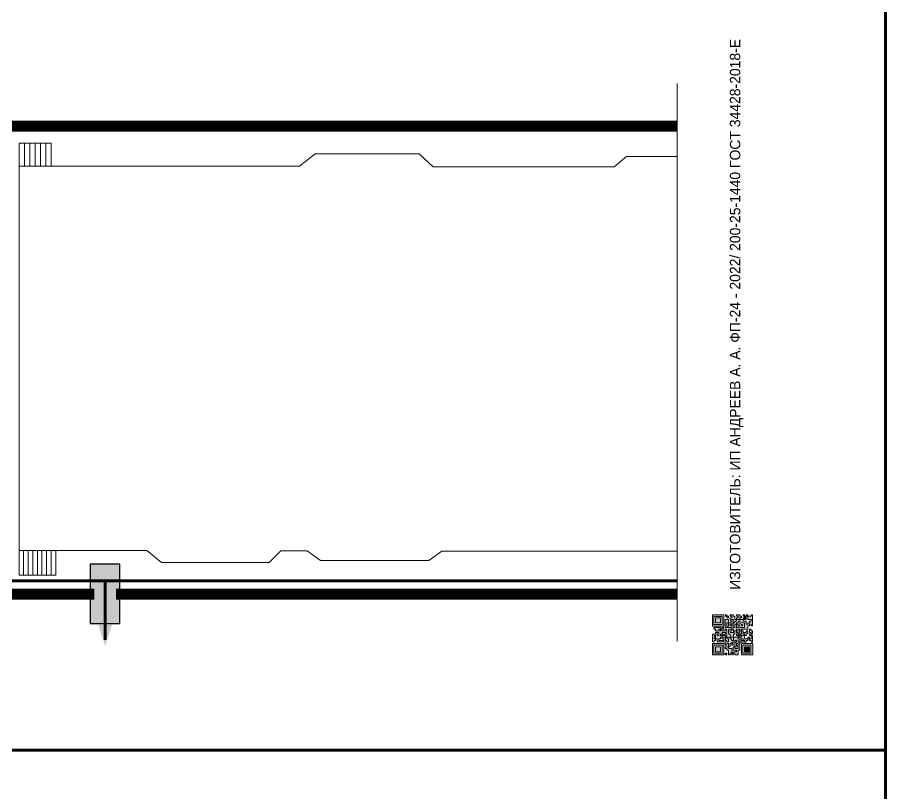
# Model space of a CAD drawing. Header units: millimetres. Extents: x 13114 to 67229, y 22859 to 38520.
# Drawn here: x 21412.1 to 21645.4, y 25845.2 to 26053.9 of the extents above; entities that cross this region are included whole.
import ezdxf

# ---------------------------------------------------------------- set-up
doc = ezdxf.new("R2010")
doc.units = ezdxf.units.MM
doc.layers.add('План_Штампы', color=7, linetype='Continuous')
doc.styles.add('обычный', font='arial.ttf')

# ---------------------------------------------------------------- blocks, each defined once
blk = doc.blocks.new('QR')
at = {"lineweight": 0}
h = blk.add_hatch(color=256, dxfattribs=at)
h.dxf.hatch_style = 1
h.paths.add_polyline_path([(9241.16, 2687.38), (9242.01, 2687.38), (9242.01, 2687.83), (9241.59, 2687.83), (9241.59, 2688.68), (9239.45, 2688.68), (9239.45, 2688.25), (9239.86, 2688.25), (9239.86, 2687.83), (9240.29, 2687.83), (9240.29, 2688.25), (9241.16, 2688.25), (9241.16, 2687.83), (9240.29, 2687.83), (9240.29, 2687.38), (9239.45, 2687.38), (9239.45, 2685.22), (9238.57, 2685.22), (9238.57, 2684.8), (9239.02, 2684.8), (9239.02, 2684.37), (9238.13, 2684.37), (9238.13, 2683.92), (9239.02, 2683.92), (9239.02, 2683.5), (9239.44, 2683.5), (9239.44, 2682.64), (9239.87, 2682.64), (9239.87, 2682.18), (9239.44, 2682.18), (9239.44, 2682.64), (9238.13, 2682.64), (9238.13, 2681.76), (9237.71, 2681.76), (9237.71, 2682.64), (9238.13, 2682.64), (9238.13, 2683.07), (9237.27, 2683.07), (9237.27, 2683.51), (9237.71, 2683.51), (9237.71, 2684.37), (9238.13, 2684.37), (9238.13, 2685.22), (9237.71, 2685.22), (9237.71, 2684.8), (9237.28, 2684.8), (9237.28, 2684.38), (9235.98, 2684.38), (9235.98, 2683.92), (9236.4, 2683.92), (9236.4, 2683.49), (9236.84, 2683.49), (9236.84, 2683.07), (9236.4, 2683.07), (9236.4, 2682.64), (9235.98, 2682.64), (9235.98, 2681.76), (9237.29, 2681.76), (9237.29, 2681.33), (9239.43, 2681.33), (9239.43, 2681.76), (9240.74, 2681.76), (9240.74, 2683.05), (9239.87, 2683.05), (9239.87, 2683.5), (9240.29, 2683.5), (9240.29, 2683.91), (9240.74, 2683.91), (9240.74, 2684.81), (9240.29, 2684.81), (9240.29, 2684.79), (9240.29, 2684.37), (9239.45, 2684.37), (9239.45, 2684.8), (9239.87, 2684.8), (9239.87, 2685.21), (9240.74, 2685.21), (9240.74, 2686.1), (9240.29, 2686.1), (9240.29, 2685.64), (9239.86, 2685.64), (9239.86, 2686.95), (9240.29, 2686.95), (9240.29, 2686.52), (9240.74, 2686.52), (9240.74, 2686.1), (9241.16, 2686.1), (9241.16, 2686.53), (9241.59, 2686.53), (9241.59, 2686.1), (9242.02, 2686.1), (9242.02, 2685.21), (9241.59, 2685.21), (9241.59, 2686.1), (9241.16, 2686.1), (9241.16, 2685.21), (9240.74, 2685.21), (9240.74, 2684.81), (9242.89, 2684.81), (9242.89, 2685.22), (9242.47, 2685.22), (9242.47, 2686.11), (9242.89, 2686.11), (9242.89, 2686.52), (9242.46, 2686.52), (9242.46, 2686.95), (9242.89, 2686.95), (9242.89, 2686.52), (9243.32, 2686.52), (9243.32, 2688.26), (9242.9, 2688.26), (9242.9, 2687.83), (9242.47, 2687.83), (9242.47, 2687.38), (9242.01, 2687.38), (9242.01, 2686.94), (9241.16, 2686.94)])
h.paths.add_polyline_path([(9239.02, 2682.18), (9239.02, 2681.76), (9238.54, 2681.76), (9238.54, 2682.18)], flags=16)
h.paths.add_polyline_path([(9237.27, 2682.65), (9237.27, 2682.19), (9236.83, 2682.19), (9236.83, 2682.65)], flags=16)
h = blk.add_hatch(color=256, dxfattribs=at)
h.dxf.hatch_style = 1
h.paths.add_polyline_path([(9238.15, 2687.83), (9236.83, 2687.83), (9236.83, 2686.52), (9238.15, 2686.52)], flags=0)
h.paths.add_polyline_path([(9239.01, 2685.65), (9239.01, 2688.68), (9235.98, 2688.68), (9235.98, 2685.65)])
h.paths.add_polyline_path([(9236.41, 2686.1), (9236.41, 2688.26), (9238.56, 2688.26), (9238.56, 2686.1)], flags=16)
h.paths.add_polyline_path([(9236.83, 2686.52), (9236.83, 2687.83), (9238.15, 2687.83), (9238.15, 2686.52)], flags=0)
h = blk.add_hatch(color=256, dxfattribs=at)
h.dxf.hatch_style = 1
h.paths.add_polyline_path([(9238.15, 2686.52), (9238.15, 2687.83), (9236.83, 2687.83), (9236.83, 2686.52)])
h.paths.add_polyline_path([(9245.91, 2686.52), (9245.91, 2687.83), (9244.59, 2687.83), (9244.59, 2686.52)], flags=0)
h.paths.add_polyline_path([(9246.77, 2685.65), (9246.77, 2688.68), (9243.74, 2688.68), (9243.74, 2685.65)])
h.paths.add_polyline_path([(9244.17, 2686.1), (9244.17, 2688.26), (9246.32, 2688.26), (9246.32, 2686.1)], flags=16)
h.paths.add_polyline_path([(9244.59, 2686.52), (9244.59, 2687.83), (9245.91, 2687.83), (9245.91, 2686.52)], flags=0)
h = blk.add_hatch(color=256, dxfattribs=at)
h.dxf.hatch_style = 1
h.paths.add_polyline_path([(9240.75, 2681.76), (9240.75, 2681.35), (9241.17, 2681.35), (9241.17, 2681.76)])
h.paths.add_polyline_path([(9241.6, 2682.18), (9241.17, 2682.18), (9241.17, 2681.76), (9241.6, 2681.76)])
h.paths.add_polyline_path([(9242.47, 2681.34), (9242.47, 2682.19), (9242.02, 2682.19), (9242.02, 2681.76), (9241.6, 2681.76), (9241.6, 2681.34)])
h.paths.add_polyline_path([(9239.87, 2678.3), (9239.44, 2678.3), (9239.44, 2677.89), (9241.17, 2677.89), (9241.17, 2678.3), (9240.28, 2678.3), (9240.28, 2678.73), (9239.87, 2678.73)])
h.paths.add_polyline_path([(9240.75, 2678.73), (9240.75, 2679.19), (9240.28, 2679.19), (9240.28, 2678.73)])
h.paths.add_polyline_path([(9241.6, 2678.73), (9241.17, 2678.73), (9241.17, 2678.3), (9241.6, 2678.3)])
h.paths.add_polyline_path([(9242.02, 2678.3), (9241.6, 2678.3), (9241.6, 2677.89), (9242.48, 2677.89), (9242.48, 2678.31), (9242.9, 2678.31), (9242.9, 2678.73), (9242.02, 2678.73)])
h.paths.add_polyline_path([(9246.36, 2684.37), (9246.36, 2684.79), (9245.93, 2684.79), (9245.93, 2684.37)])
h.paths.add_polyline_path([(9246.78, 2685.2), (9246.36, 2685.2), (9246.36, 2684.79), (9246.78, 2684.79)])
h.paths.add_polyline_path([(9245.91, 2687.83), (9244.59, 2687.83), (9244.59, 2686.52), (9245.91, 2686.52)])
h = blk.add_hatch(color=256, dxfattribs=at)
h.dxf.hatch_style = 1
h.paths.add_polyline_path([(9243.32, 2686.11), (9242.89, 2686.11), (9242.89, 2685.64), (9243.32, 2685.64)])
h.paths.add_polyline_path([(9239.02, 2683.07), (9239.02, 2683.5), (9238.56, 2683.5), (9238.56, 2683.07)])
h.paths.add_polyline_path([(9236.4, 2684.8), (9236.4, 2685.22), (9235.98, 2685.22), (9235.98, 2684.8)])
h.paths.add_polyline_path([(9236.4, 2683.07), (9236.4, 2683.49), (9235.98, 2683.49), (9235.98, 2683.07)])
h = blk.add_hatch(color=256, dxfattribs=at)
h.dxf.hatch_style = 1
h.paths.add_polyline_path([(9243.32, 2682.64), (9243.32, 2683.07), (9244.62, 2683.07), (9244.62, 2684.37), (9243.74, 2684.37), (9243.74, 2684.8), (9244.62, 2684.8), (9244.62, 2684.37), (9245.48, 2684.37), (9245.48, 2685.22), (9243.32, 2685.22), (9243.32, 2683.5), (9242.89, 2683.5), (9242.89, 2683.06), (9242.01, 2683.06), (9242.01, 2683.91), (9242.47, 2683.91), (9242.47, 2683.5), (9242.89, 2683.5), (9242.89, 2684.38), (9241.59, 2684.38), (9241.59, 2683.91), (9240.74, 2683.91), (9240.74, 2683.05), (9241.59, 2683.05), (9241.59, 2682.64), (9242.47, 2682.64), (9242.47, 2682.19), (9242.91, 2682.19), (9242.91, 2681.34), (9242.48, 2681.34), (9242.48, 2680.91), (9242.91, 2680.91), (9242.91, 2679.17), (9243.75, 2679.17), (9243.75, 2678.73), (9244.2, 2678.73), (9244.2, 2678.3), (9243.75, 2678.3), (9243.75, 2677.88), (9246.78, 2677.88), (9246.78, 2678.3), (9246.35, 2678.3), (9246.35, 2679.19), (9245.48, 2679.19), (9245.48, 2678.31), (9245.05, 2678.31), (9245.05, 2678.73), (9244.62, 2678.73), (9244.62, 2679.19), (9244.2, 2679.19), (9244.2, 2679.61), (9245.05, 2679.61), (9245.05, 2680.46), (9245.48, 2680.46), (9245.48, 2681.34), (9245.04, 2681.34), (9245.04, 2681.76), (9244.63, 2681.76), (9244.63, 2682.19), (9244.21, 2682.19), (9244.21, 2681.76), (9243.32, 2681.76), (9243.32, 2682.19), (9244.21, 2682.19), (9244.21, 2682.64)])
h.paths.add_polyline_path([(9243.75, 2683.49), (9243.75, 2683.92), (9244.21, 2683.92), (9244.21, 2683.49)], flags=16)
h.paths.add_polyline_path([(9243.32, 2681.34), (9244.63, 2681.34), (9244.63, 2680.04), (9243.32, 2680.04)], flags=16)
h.paths.add_polyline_path([(9243.76, 2680.89), (9244.18, 2680.89), (9244.18, 2680.48), (9243.76, 2680.48)], flags=0)
h = blk.add_hatch(color=256, dxfattribs=at)
h.dxf.hatch_style = 1
h.paths.add_polyline_path([(9246.36, 2683.07), (9246.78, 2683.07), (9246.78, 2683.92), (9246.36, 2683.92), (9246.36, 2683.49), (9245.92, 2683.49), (9245.92, 2683.92), (9245.06, 2683.92), (9245.06, 2683.49), (9245.48, 2683.49), (9245.48, 2683.07), (9244.62, 2683.07), (9244.62, 2682.65), (9245.05, 2682.65), (9245.05, 2682.18), (9245.48, 2682.18), (9245.48, 2682.65), (9246.36, 2682.65)])
h.paths.add_polyline_path([(9246.78, 2682.18), (9246.36, 2682.18), (9246.36, 2681.75), (9245.92, 2681.75), (9245.92, 2682.18), (9245.48, 2682.18), (9245.48, 2681.34), (9245.48, 2681.34), (9245.94, 2681.34), (9245.94, 2680.91), (9246.36, 2680.91), (9246.36, 2681.34), (9246.78, 2681.34)])
h = blk.add_hatch(color=256, dxfattribs=at)
h.dxf.hatch_style = 1
h.paths.add_polyline_path([(9235.98, 2680.9), (9235.98, 2677.86), (9239.02, 2677.86), (9239.02, 2680.9)])
h.paths.add_polyline_path([(9238.57, 2680.48), (9238.57, 2678.32), (9236.41, 2678.32), (9236.41, 2680.48)], flags=16)
h.paths.add_polyline_path([(9238.15, 2680.05), (9238.15, 2678.74), (9236.83, 2678.74), (9236.83, 2680.05)], flags=0)
h = blk.add_hatch(color=256, dxfattribs=at)
h.dxf.hatch_style = 1
h.paths.add_polyline_path([(9238.15, 2680.05), (9236.83, 2680.05), (9236.83, 2678.74), (9238.15, 2678.74)])
h = blk.add_hatch(color=256, dxfattribs=at)
h.dxf.hatch_style = 1
h.paths.add_polyline_path([(9242.02, 2680.46), (9242.48, 2680.46), (9242.48, 2680.91), (9241.58, 2680.91), (9241.58, 2681.35), (9241.17, 2681.35), (9241.17, 2680.91), (9240.75, 2680.91), (9240.75, 2681.33), (9239.43, 2681.33), (9239.43, 2680.46), (9239.86, 2680.46), (9239.86, 2680.92), (9240.3, 2680.92), (9240.3, 2680.46), (9239.86, 2680.46), (9239.86, 2680.04), (9239.44, 2680.04), (9239.44, 2679.62), (9239.86, 2679.62), (9239.86, 2679.19), (9240.29, 2679.19), (9240.29, 2680.03), (9241.18, 2680.03), (9241.18, 2680.47), (9241.6, 2680.47), (9241.6, 2680.03), (9241.18, 2680.03), (9241.18, 2679.61), (9241.6, 2679.61), (9241.6, 2679.19), (9242.47, 2679.19), (9242.47, 2679.6), (9242.02, 2679.6)])
h = blk.add_hatch(color=256, dxfattribs=at)
h.dxf.hatch_style = 1
h.paths.add_polyline_path([(9244.18, 2680.48), (9244.18, 2680.89), (9243.76, 2680.89), (9243.76, 2680.48)])
h = blk.add_hatch(color=256, dxfattribs=at)
h.dxf.hatch_style = 1
h.paths.add_polyline_path([(9245.93, 2680.04), (9245.93, 2680.46), (9245.48, 2680.46), (9245.48, 2679.62), (9246.35, 2679.62), (9246.35, 2680.04)])
h.paths.add_polyline_path([(9246.78, 2680.04), (9246.78, 2680.46), (9246.35, 2680.46), (9246.35, 2680.04)])
h.paths.add_polyline_path([(9246.78, 2679.18), (9246.78, 2679.62), (9246.35, 2679.62), (9246.35, 2679.18)])
for points in [[(9237.71, 2685.22), (9238.13, 2685.22), (9238.13, 2684.37), (9237.71, 2684.37), (9237.71, 2683.51), (9237.27, 2683.51), (9237.27, 2683.07), (9238.13, 2683.07), (9238.13, 2682.64), (9237.71, 2682.64), (9237.71, 2681.76), (9238.13, 2681.76), (9238.13, 2682.64), (9239.44, 2682.64), (9239.44, 2683.5), (9239.02, 2683.5), (9239.02, 2683.07), (9238.56, 2683.07), (9238.56, 2683.5), (9239.02, 2683.5), (9239.02, 2683.92), (9238.13, 2683.92), (9238.13, 2684.37), (9239.02, 2684.37), (9239.02, 2684.8), (9238.57, 2684.8), (9238.57, 2685.22), (9239.45, 2685.22), (9239.45, 2687.38), (9240.29, 2687.38), (9240.29, 2687.83), (9239.86, 2687.83), (9239.86, 2688.25), (9239.45, 2688.25), (9239.45, 2688.68), (9241.59, 2688.68), (9241.59, 2687.83), (9242.01, 2687.83), (9242.01, 2687.38), (9242.47, 2687.38), (9242.47, 2687.83), (9242.9, 2687.83), (9242.9, 2688.26), (9243.32, 2688.26), (9243.32, 2686.52), (9242.89, 2686.52), (9242.89, 2686.11), (9243.32, 2686.11), (9243.32, 2685.64), (9242.89, 2685.64), (9242.89, 2686.11), (9242.47, 2686.11), (9242.47, 2685.22), (9242.89, 2685.22), (9242.89, 2684.81), (9240.74, 2684.81), (9240.74, 2683.91), (9241.59, 2683.91), (9241.59, 2684.38), (9242.89, 2684.38), (9242.89, 2683.5), (9242.47, 2683.5), (9242.47, 2683.91), (9242.01, 2683.91), (9242.01, 2683.06), (9242.89, 2683.06), (9242.89, 2683.5), (9243.32, 2683.5), (9243.32, 2685.22), (9245.48, 2685.22), (9245.48, 2684.37), (9244.62, 2684.37), (9244.62, 2683.07), (9245.48, 2683.07), (9245.48, 2683.49), (9245.06, 2683.49), (9245.06, 2683.92), (9245.92, 2683.92), (9245.92, 2683.49), (9246.36, 2683.49), (9246.36, 2683.92), (9246.78, 2683.92), (9246.78, 2683.07), (9246.36, 2683.07), (9246.36, 2682.65), (9245.48, 2682.65), (9245.48, 2682.18), (9245.92, 2682.18), (9245.92, 2681.75), (9246.36, 2681.75), (9246.36, 2682.18), (9246.78, 2682.18), (9246.78, 2681.34), (9246.36, 2681.34), (9246.36, 2680.91), (9245.94, 2680.91), (9245.94, 2681.34), (9245.48, 2681.34), (9245.48, 2680.46), (9245.93, 2680.46), (9245.93, 2680.04), (9246.35, 2680.04), (9246.35, 2680.46), (9246.78, 2680.46), (9246.78, 2680.04), (9246.78, 2680.04), (9246.35, 2680.04), (9246.35, 2679.62), (9246.78, 2679.62), (9246.78, 2679.18), (9246.35, 2679.18), (9246.35, 2678.3), (9246.78, 2678.3), (9246.78, 2677.88), (9243.75, 2677.88), (9243.75, 2678.3), (9244.2, 2678.3), (9244.2, 2678.73), (9243.75, 2678.73), (9243.75, 2679.17), (9242.91, 2679.17), (9242.91, 2680.91), (9242.48, 2680.91), (9242.48, 2680.46), (9242.02, 2680.46), (9242.02, 2679.6), (9242.47, 2679.6), (9242.47, 2679.19), (9241.6, 2679.19), (9241.6, 2679.61), (9241.18, 2679.61), (9241.18, 2680.03), (9240.29, 2680.03), (9240.29, 2679.19), (9240.75, 2679.19), (9240.75, 2678.73), (9240.28, 2678.73), (9240.28, 2678.3), (9241.17, 2678.3), (9241.17, 2678.73), (9241.6, 2678.73), (9241.6, 2678.3), (9242.02, 2678.3), (9242.02, 2678.73), (9242.9, 2678.73), (9242.9, 2678.31), (9242.48, 2678.31), (9242.48, 2677.89), (9241.6, 2677.89), (9241.6, 2678.3), (9241.17, 2678.3), (9241.17, 2677.89), (9239.44, 2677.89), (9239.44, 2678.3), (9239.87, 2678.3), (9239.87, 2678.73), (9240.28, 2678.73), (9240.28, 2679.19), (9240.29, 2679.19), (9239.86, 2679.19), (9239.86, 2679.62), (9239.44, 2679.62), (9239.44, 2680.04), (9239.86, 2680.04), (9239.86, 2680.46), (9239.43, 2680.46), (9239.43, 2681.33), (9237.29, 2681.33), (9237.29, 2681.76), (9235.98, 2681.76), (9235.98, 2682.64), (9236.4, 2682.64), (9236.4, 2683.07), (9235.98, 2683.07), (9235.98, 2683.49), (9236.4, 2683.49), (9236.4, 2683.92), (9235.98, 2683.92), (9235.98, 2684.38), (9237.28, 2684.38), (9237.28, 2684.8), (9237.71, 2684.8), (9237.71, 2685.22), (9237.92, 2685.22)], [(9240.74, 2686.1), (9240.74, 2686.52), (9240.29, 2686.52), (9240.29, 2686.95), (9239.86, 2686.95), (9239.86, 2685.64), (9240.29, 2685.64), (9240.29, 2686.1), (9240.74, 2686.1), (9240.74, 2686.52)], [(9240.74, 2685.21), (9239.87, 2685.21), (9239.87, 2684.8), (9239.45, 2684.8), (9239.45, 2684.37), (9240.29, 2684.37), (9240.29, 2684.79), (9240.29, 2684.81), (9240.74, 2684.81), (9240.74, 2685.21), (9239.87, 2685.21)], [(9244.62, 2684.37), (9244.62, 2684.8), (9243.74, 2684.8), (9243.74, 2684.37), (9244.62, 2684.37)], [(9240.74, 2683.05), (9240.74, 2681.76), (9239.43, 2681.76), (9239.43, 2681.33), (9240.75, 2681.33), (9240.75, 2681.35), (9240.75, 2680.91), (9241.17, 2680.91), (9241.17, 2681.35), (9241.58, 2681.35), (9241.58, 2680.91), (9242.48, 2680.91), (9242.48, 2681.34), (9242.91, 2681.34), (9242.91, 2682.19), (9242.47, 2682.19), (9242.47, 2682.64), (9241.59, 2682.64), (9241.59, 2683.05), (9240.74, 2683.05)], [(9240.74, 2683.91), (9240.29, 2683.91), (9240.29, 2683.5), (9239.87, 2683.5), (9239.87, 2683.05), (9240.74, 2683.05), (9240.74, 2683.91)], [(9241.6, 2681.76), (9242.02, 2681.76), (9242.02, 2682.19), (9242.47, 2682.19), (9242.47, 2681.34), (9241.6, 2681.34), (9241.6, 2681.76)], [(9244.62, 2683.07), (9243.32, 2683.07), (9243.32, 2682.64), (9244.21, 2682.64), (9244.21, 2682.19), (9243.32, 2682.19), (9243.32, 2681.76), (9244.21, 2681.76), (9244.21, 2682.19), (9244.63, 2682.19), (9244.63, 2681.76), (9245.04, 2681.76), (9245.04, 2681.34), (9245.48, 2681.34)], [(9245.48, 2682.18), (9245.05, 2682.18), (9245.05, 2682.65), (9244.62, 2682.65), (9244.62, 2683.07)], [(9245.48, 2682.18), (9245.48, 2681.34)], [(9239.86, 2680.46), (9239.86, 2680.92), (9240.3, 2680.92), (9240.3, 2680.46), (9239.86, 2680.46)], [(9245.48, 2680.46), (9245.05, 2680.46), (9245.05, 2679.61), (9244.2, 2679.61), (9244.2, 2679.19), (9244.62, 2679.19), (9244.62, 2678.73), (9245.05, 2678.73), (9245.05, 2678.31), (9245.48, 2678.31), (9245.48, 2679.19), (9246.35, 2679.19), (9246.35, 2679.07)], [(9246.35, 2679.62), (9245.48, 2679.62), (9245.48, 2680.46)], [(9245.48, 2680.46), (9245.48, 2679.62), (9246.35, 2679.62), (9246.35, 2680.04), (9245.93, 2680.04), (9245.93, 2680.46), (9245.48, 2680.46), (9245.48, 2679.62)], [(9246.35, 2679.62), (9246.35, 2679.18)]]:
    blk.add_lwpolyline(points, dxfattribs=at)
for points in [[(9235.98, 2685.65), (9239.01, 2685.65), (9239.01, 2688.68), (9235.98, 2688.68)], [(9236.41, 2688.26), (9238.56, 2688.26), (9238.56, 2686.1), (9236.41, 2686.1)], [(9236.83, 2687.83), (9238.15, 2687.83), (9238.15, 2686.52), (9236.83, 2686.52)], [(9240.29, 2687.83), (9241.16, 2687.83), (9241.16, 2688.25), (9240.29, 2688.25)], [(9240.29, 2688.25), (9241.16, 2688.25), (9241.16, 2687.83), (9240.29, 2687.83)], [(9242.01, 2687.38), (9241.16, 2687.38), (9241.16, 2686.94), (9242.01, 2686.94)], [(9241.16, 2687.38), (9242.01, 2687.38), (9242.01, 2686.94), (9241.16, 2686.94)], [(9242.89, 2686.52), (9242.46, 2686.52), (9242.46, 2686.95), (9242.89, 2686.95)], [(9243.74, 2685.65), (9246.77, 2685.65), (9246.77, 2688.68), (9243.74, 2688.68)], [(9244.17, 2688.26), (9246.32, 2688.26), (9246.32, 2686.1), (9244.17, 2686.1)], [(9244.59, 2687.83), (9245.91, 2687.83), (9245.91, 2686.52), (9244.59, 2686.52)], [(9235.98, 2684.8), (9236.4, 2684.8), (9236.4, 2685.22), (9235.98, 2685.22)], [(9241.16, 2686.1), (9240.74, 2686.1), (9240.74, 2685.21), (9241.16, 2685.21)], [(9241.16, 2686.53), (9241.59, 2686.53), (9241.59, 2686.1), (9241.16, 2686.1)], [(9241.59, 2686.1), (9242.02, 2686.1), (9242.02, 2685.21), (9241.59, 2685.21)], [(9245.93, 2684.79), (9246.36, 2684.79), (9246.36, 2684.37), (9245.93, 2684.37)], [(9246.36, 2685.2), (9246.78, 2685.2), (9246.78, 2684.79), (9246.36, 2684.79)], [(9236.4, 2683.07), (9236.84, 2683.07), (9236.84, 2683.49), (9236.4, 2683.49)], [(9236.83, 2682.19), (9237.27, 2682.19), (9237.27, 2682.65), (9236.83, 2682.65)], [(9238.54, 2682.18), (9239.02, 2682.18), (9239.02, 2681.76), (9238.54, 2681.76)], [(9239.44, 2682.64), (9239.87, 2682.64), (9239.87, 2682.18), (9239.44, 2682.18)], [(9241.17, 2682.18), (9241.6, 2682.18), (9241.6, 2681.76), (9241.17, 2681.76)], [(9243.75, 2683.92), (9244.21, 2683.92), (9244.21, 2683.49), (9243.75, 2683.49)], [(9235.98, 2677.86), (9239.02, 2677.86), (9239.02, 2680.9), (9235.98, 2680.9)], [(9236.41, 2680.48), (9238.57, 2680.48), (9238.57, 2678.32), (9236.41, 2678.32)], [(9236.83, 2680.05), (9238.15, 2680.05), (9238.15, 2678.74), (9236.83, 2678.74)], [(9240.75, 2681.76), (9241.17, 2681.76), (9241.17, 2681.35), (9240.75, 2681.35)], [(9241.18, 2680.03), (9241.6, 2680.03), (9241.6, 2680.47), (9241.18, 2680.47)], [(9243.32, 2680.04), (9244.63, 2680.04), (9244.63, 2681.34), (9243.32, 2681.34)], [(9243.76, 2680.89), (9244.18, 2680.89), (9244.18, 2680.48), (9243.76, 2680.48)]]:
    blk.add_lwpolyline(points, close=True, dxfattribs=at)
blk = doc.blocks.new('A$C7B4425F7')
at = {"true_color": 0xffffff}
blk.add_hatch(color=7, dxfattribs=at).paths.add_polyline_path([(0, 0), (-16, 0), (-16, -8), (0, -8)])
h = blk.add_hatch(color=126)
h.paths.add_polyline_path([(-0.2, -0.2), (-15.8, -0.2), (-15.8, -7.8), (-0.2, -7.8)])
h.paths.add_polyline_path([(-11.76, -2.03), (-11.76, -3.66), (-11.17, -3.66, -0.568275), (-11.17, -6.18), (-12.58, -6.18), (-12.58, -2.03)], flags=16)
h.paths.add_polyline_path([(-13.33, -4.12, -0.495768), (-13.59, -6.18), (-15.03, -6.18), (-15.03, -2.03), (-13.59, -2.03, -0.487973)], flags=16)
h.paths.add_polyline_path([(-10.25, -2.03), (-9.48, -2.03), (-9.48, -6.18), (-10.25, -6.18)], flags=16)
h.paths.add_polyline_path([(-13.84, -3.69), (-14.24, -3.69), (-14.24, -3.03), (-13.9, -3.03, -0.692621)], flags=0)
h.paths.add_polyline_path([(-9.15, -2.03), (-8.4, -2.03), (-8.04, -3.07), (-7.68, -2.03), (-6.93, -2.03), (-7.64, -4.1), (-6.93, -6.18), (-7.68, -6.18), (-8.04, -5.14), (-8.4, -6.18), (-9.15, -6.18), (-8.44, -4.1)], flags=16)
h.paths.add_polyline_path([(-11.76, -4.46), (-11.42, -4.46, -0.692621), (-11.36, -5.12), (-11.76, -5.12)], flags=0)
h.paths.add_polyline_path([(-13.9, -5.2), (-14.24, -5.2), (-14.24, -4.55), (-13.84, -4.55, -0.708038)], flags=0)
edge = h.paths.add_edge_path(flags=16)
edge.add_ellipse((-5.51, -4.08), major_axis=(0, 2.05), ratio=0.586184, start_angle=0, end_angle=360)
edge = h.paths.add_edge_path(flags=0)
edge.add_ellipse((-5.51, -4.08), major_axis=(0, 1.14), ratio=0.454828, start_angle=0, end_angle=360)
h.paths.add_polyline_path([(-4.13, -4.96, 0.377264), (-3.48, -4.52, 0.0555), (-3.16, -2.03), (-1.66, -2.03), (-1.66, -4.96), (-0.96, -4.96), (-0.96, -7.01), (-1.75, -7.01), (-1.75, -6.18), (-3.3, -6.18), (-3.3, -7.02), (-4.13, -7.02)], flags=16)
h.paths.add_polyline_path([(-2.73, -2.91), (-2.28, -2.91), (-2.28, -4.96), (-3.05, -4.96, 0.079136)], flags=0)
at = {"color": 126}
blk.add_lwpolyline([(-16, -8), (0, -8), (0, 0), (-16, 0)], close=True, dxfattribs=at)

msp = doc.modelspace()

# ---------------------------------------------------------------- linework, layer by layer
at = {"color": 6, "lineweight": 100}
for points in [[(21045.35, 25856.92), (21645.35, 25856.92), (21645.35, 26251.92), (21045.35, 26251.92)], [(21045.35, 25461.92), (21645.35, 25461.92), (21645.35, 25856.92), (21045.35, 25856.92)]]:
    msp.add_lwpolyline(points, close=True, dxfattribs=at)
at = {"lineweight": 0}
for points in [[(21589.33, 26036.08), (21589.33, 25886.25)], [(21450.81, 25907.4), (21446.93, 25910.62), (21412.59, 25910.62), (21412.59, 26013.92), (21487.89, 26013.92), (21492.08, 26017.25), (21520.02, 26017.25), (21523.86, 26013.76), (21572.42, 26013.76), (21575.76, 26016.49), (21589.33, 26016.49)], [(21589.33, 25910.45), (21526.18, 25910.45), (21522.65, 25907.91), (21493.52, 25907.91), (21490.02, 25910.46), (21482.94, 25910.46), (21479.75, 25907.4), (21450.81, 25907.4)]]:
    msp.add_lwpolyline(points, dxfattribs=at)
at = {"lineweight": 100, "const_width": 3}
for points in [[(21589.33, 26024.65), (21368.5, 26024.65)], [(21325.88, 25898.84), (21432.78, 25898.84)], [(21438.65, 25898.84), (21589.33, 25898.84)]]:
    msp.add_lwpolyline(points, dxfattribs=at)
at = {"lineweight": 0}
for points in [[(21412.59, 26020.12), (21414.03, 26020.12), (21414.03, 26013.92), (21412.59, 26013.92)], [(21414.03, 26020.12), (21415.47, 26020.12), (21415.47, 26013.92), (21414.03, 26013.92)], [(21415.47, 26020.12), (21416.9, 26020.12), (21416.9, 26013.92), (21415.47, 26013.92)], [(21416.9, 26020.12), (21418.34, 26020.12), (21418.34, 26013.92), (21416.9, 26013.92)], [(21418.34, 26020.12), (21419.78, 26020.12), (21419.78, 26013.92), (21418.34, 26013.92)], [(21419.78, 26020.12), (21421.21, 26020.12), (21421.21, 26013.92), (21419.78, 26013.92)], [(21412.59, 25910.62), (21413.82, 25910.62), (21413.82, 25903.99), (21412.59, 25903.99)], [(21413.82, 25910.62), (21415.05, 25910.62), (21415.05, 25903.99), (21413.82, 25903.99)], [(21415.05, 25910.62), (21416.28, 25910.62), (21416.28, 25903.99), (21415.05, 25903.99)], [(21416.28, 25910.62), (21417.51, 25910.62), (21417.51, 25903.99), (21416.28, 25903.99)], [(21417.51, 25910.62), (21418.74, 25910.62), (21418.74, 25903.99), (21417.51, 25903.99)], [(21418.74, 25910.62), (21419.97, 25910.62), (21419.97, 25903.99), (21418.74, 25903.99)], [(21419.97, 25910.62), (21421.2, 25910.62), (21421.2, 25903.99), (21419.97, 25903.99)], [(21421.2, 25910.62), (21422.43, 25910.62), (21422.43, 25903.99), (21421.2, 25903.99)]]:
    msp.add_lwpolyline(points, close=True, dxfattribs=at)
at = {"color": 126, "lineweight": 100, "true_color": 0x008754}
for points in [[(21291.45, 25972.22), (21291.45, 25954.18), (21309.46, 25954.18), (21312.47, 25957.25), (21382.57, 25957.25), (21382.57, 25971.98), (21407.58, 25971.98), (21407.58, 25902.44), (21435.68, 25902.44), (21435.68, 25886.57)], [(21435.68, 25902.44), (21589.33, 25902.44)]]:
    msp.add_lwpolyline(points, dxfattribs=at)
at = {"layer": 'План_Штампы', "color": 126, "true_color": 0x008754}
msp.add_solid([(21433.82, 25890.69), (21437.56, 25890.68), (21435.71, 25884.95)], dxfattribs=at)

# ---------------------------------------------------------------- block references
at = {"color": 22, "lineweight": 100, "true_color": 0xbb1e10, "rotation": 90}
msp.add_blockref('QR', (24287.51, 16646.55), dxfattribs=at)
at = {"layer": 'План_Штампы', "rotation": 90}
msp.add_blockref('A$C7B4425F7', (21431.69, 25906.96), dxfattribs=at)

# ---------------------------------------------------------------- texts
at = {"lineweight": 0, "insert": (21605.32, 25974.07), "char_height": 2.8, "width": 191.3484, "attachment_point": 5, "rotation": 90, "style": 'обычный'}
msp.add_mtext('\\pi-8.4,l8.4,t8.4;{\\fProxima Nova Rg|b0|i0|c204|p2;ИЗГОТОВИТЕЛЬ: ИП АНДРЕЕВ А. А.\\fProxima Nova Rg|b0|i0|c0|p2; \\fProxima Nova Rg|b0|i0|c204|p2;ФП-24 - 2022/ 200-25-1440 ГОСТ 34428-2018-Е\\H1.2266x; }', dxfattribs=at)

doc.saveas('drawing.dxf')
